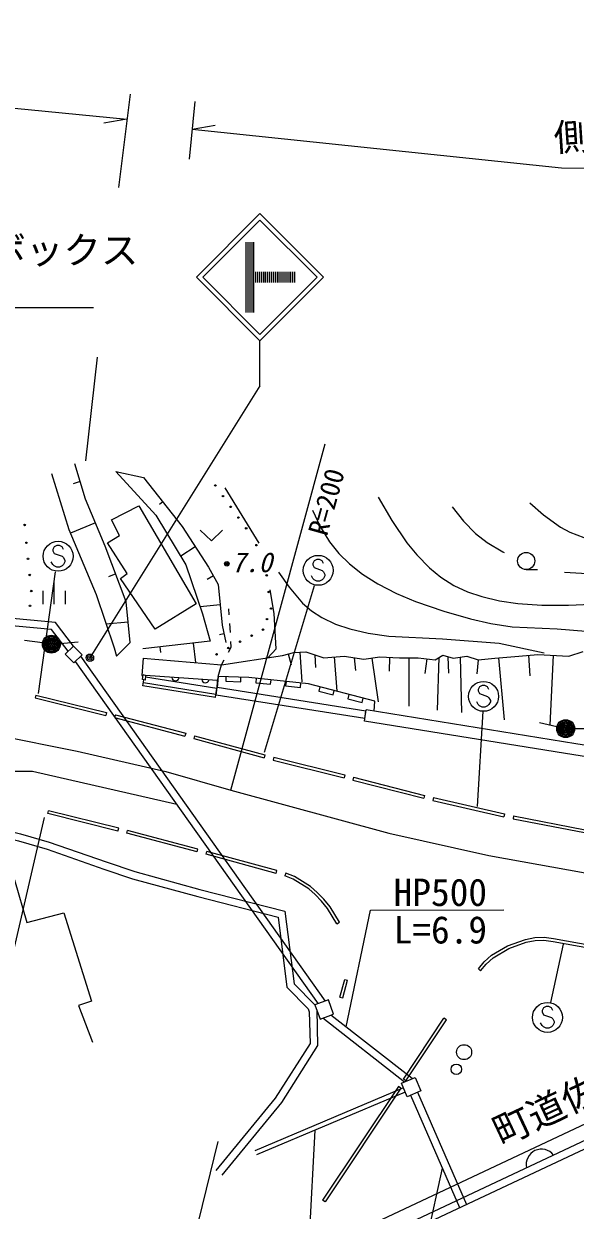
# Model space of a CAD drawing. Units: millimetres, scale not verified. Extents: x 40000 to 680000, y 20000 to 380000.
# Drawn here: x 474958 to 511772, y 260478 to 339695 of the extents above; entities that cross this region are included whole.
import ezdxf
from ezdxf.enums import TextEntityAlignment as Align

# ---------------------------------------------------------------- set-up
doc = ezdxf.new("R2010")
doc.units = ezdxf.units.MM
doc.header["$LTSCALE"] = 1000
doc.linetypes.add('CHAIN', pattern=[18.5, 12, -1.5, 3.5, -1.5])
for name, color, linetype, lineweight in [('M-BGD', 7, 'Continuous', 25), ('M-BGD-EXST', 7, 'Continuous', 25), ('M-BMK', 2, 'CHAIN', 13), ('M-STR-HTXT', 7, 'Continuous', 13), ('M-STR-STRC', 7, 'Continuous', 25)]:
    doc.layers.add(name, color=color, linetype=linetype, lineweight=lineweight)
doc.layers.add('M-BMK-HTXT', color=7, linetype='Continuous')
doc.styles.add('ＭＳ ゴシック', font='')
doc.styles.get('ＭＳ ゴシック').set_extended_font_data('MS Gothic')

msp = doc.modelspace()

# ---------------------------------------------------------------- linework, layer by layer
at = {"layer": 'M-BGD'}
for p, q in [((479084, 307943), (478379, 310310)), ((481098, 309807), (483767, 306886)), ((481098, 309807), (482962, 309404)), ((476818, 309656), (477976, 305929)), ((478731, 309127), (478251, 308984)), ((482962, 309404), (485530, 306130)), ((488389, 308712), (490661, 305020)), ((480393, 304821), (479084, 307943)), ((480820, 306574), (482633, 307501)), ((482633, 307501), (486460, 300974)), ((484246, 307767), (484022, 307591)), ((481344, 305527), (480820, 306574)), ((483767, 306886), (485782, 303562)), ((477976, 305929), (479789, 301598)), ((479739, 306382), (478078, 305686)), ((485530, 306130), (487293, 303411)), ((486734, 305891), (487484, 305171)), ((487484, 305171), (488234, 305891)), ((480538, 305043), (481344, 305527)), ((481867, 302989), (480538, 305043)), ((481803, 301094), (480393, 304821)), ((486411, 304771), (485433, 304137)), ((485782, 303562), (486890, 300289)), ((487293, 303411), (487947, 302253)), ((481098, 302958), (480612, 302774)), ((481424, 302666), (481867, 302989)), ((483721, 299282), (481424, 302666)), ((487620, 302832), (487211, 302601)), ((508494, 303256), (509244, 303256)), ((476223, 301833), (476223, 300933)), ((476973, 302433), (476973, 300933)), ((477723, 301833), (477723, 300933)), ((487947, 302253), (488199, 299533)), ((476814, 299242), (451222, 301614)), ((479789, 301598), (480998, 298023)), ((482055, 298375), (481803, 301094)), ((486460, 300974), (483721, 299282)), ((488073, 300893), (486725, 300768)), ((486890, 300289), (487393, 298476)), ((488680, 300242), (488658, 300624)), ((481929, 299735), (480448, 299598)), ((488199, 299533), (488451, 298375)), ((488748, 299044), (488714, 299643)), ((477914, 297796), (476814, 299242)), ((488325, 298954), (488021, 298888)), ((476206, 298351), (475017, 298509)), ((477399, 298326), (478594, 298434)), ((480998, 298023), (481149, 297469)), ((481149, 297469), (482055, 298375)), ((487393, 298476), (482911, 297972)), ((484032, 298098), (484076, 297707)), ((486273, 298350), (486419, 297047)), ((488624, 297744), (488803, 298062)), ((488803, 298062), (488781, 298445)), ((478394, 297118), (494600, 274266)), ((478756, 297473), (495087, 274445)), ((482926, 297340), (482830, 296192)), ((482926, 297340), (488152, 296902)), ((488152, 296902), (492228, 297519)), ((488152, 296902), (488331, 297221)), ((492228, 297519), (492983, 297720)), ((492606, 297620), (492799, 296893)), ((492983, 297720), (493789, 297771)), ((493386, 297746), (493510, 295756)), ((493789, 297771), (494998, 297368)), ((494393, 297569), (494434, 296718)), ((494998, 297368), (496357, 297469)), ((495677, 297418), (495847, 295131)), ((496357, 297469), (497667, 297267)), ((497012, 297368), (497103, 296517)), ((497667, 297267), (498724, 297418)), ((498195, 297343), (498612, 294425)), ((498724, 297418), (500034, 297368)), ((499379, 297393), (499344, 296475)), ((500034, 297368), (501293, 297368)), ((500663, 297368), (500663, 294129)), ((501293, 297368), (502419, 297229)), ((501856, 297298), (501734, 296313)), ((502419, 297229), (502923, 297531)), ((502671, 297380), (502564, 293863)), ((502923, 297531), (503628, 297330)), ((503275, 297430), (503319, 296330)), ((503628, 297330), (504534, 297481)), ((504081, 297405), (504175, 293712)), ((504534, 297481), (505290, 297229)), ((505290, 297229), (505201, 296299)), ((505290, 297229), (506398, 297330)), ((506398, 297330), (508009, 297481)), ((506649, 297355), (507033, 293210)), ((508009, 297481), (509268, 297582)), ((508639, 297531), (508749, 296149)), ((509268, 297582), (511333, 297481)), ((510300, 297531), (510073, 292871)), ((511333, 297481), (512290, 297783)), ((486708, 297023), (486722, 297024)), ((487938, 296106), (488152, 296902)), ((482830, 296192), (482925, 296184)), ((482917, 295492), (482981, 295887)), ((487747, 294713), (482917, 295492)), ((483093, 296170), (482931, 296216)), ((487779, 294910), (482949, 295689)), ((487842, 295305), (483085, 296072)), ((487877, 295845), (487842, 295305)), ((487938, 296106), (487873, 295370)), ((488456, 296092), (488448, 295792)), ((488448, 295792), (489447, 295765)), ((489447, 295765), (489455, 296065)), ((490477, 295997), (490446, 295698)), ((490446, 295698), (491440, 295592)), ((491440, 295592), (491472, 295890)), ((492466, 295784), (492434, 295486)), ((492434, 295486), (493429, 295380)), ((493429, 295380), (493461, 295678)), ((475765, 294877), (475717, 294682)), ((475765, 294877), (480487, 293707)), ((487747, 294713), (487779, 294910)), ((487779, 294910), (487842, 295305)), ((487794, 294876), (487873, 295370)), ((497715, 293305), (487794, 294876)), ((497794, 293799), (487873, 295370)), ((494722, 295426), (494646, 295136)), ((494646, 295136), (495613, 294882)), ((495613, 294882), (495689, 295173)), ((496657, 294919), (496581, 294629)), ((475717, 294682), (480439, 293513)), ((496581, 294629), (497548, 294376)), ((497548, 294376), (497624, 294666)), ((480487, 293707), (480439, 293513)), ((481072, 293561), (481022, 293368)), ((481022, 293368), (485717, 292139)), ((481072, 293561), (485768, 292333)), ((497699, 293140), (497819, 293881)), ((497715, 293305), (497794, 293799)), ((485768, 292333), (485717, 292139)), ((510547, 292764), (509376, 293029)), ((511732, 292632), (512932, 292632)), ((486367, 292162), (486315, 291969)), ((486315, 291969), (491007, 290682)), ((486367, 292162), (491060, 290875)), ((491060, 290875), (491007, 290682)), ((491659, 290733), (491610, 290539)), ((491659, 290733), (496392, 289538)), ((491610, 290539), (496343, 289344)), ((496392, 289538), (496343, 289344)), ((496975, 289387), (496925, 289193)), ((496925, 289193), (501660, 287985)), ((496975, 289387), (501710, 288179)), ((501710, 288179), (501660, 287985)), ((502300, 288032), (502255, 287837)), ((502255, 287837), (506996, 286755)), ((502300, 288032), (507040, 286950)), ((476560, 286960), (476608, 287154)), ((481247, 285796), (476560, 286960)), ((481295, 285990), (476608, 287154)), ((507040, 286950), (506996, 286755)), ((507658, 286818), (507620, 286622)), ((507658, 286818), (512430, 285884)), ((481247, 285796), (481295, 285990)), ((507620, 286622), (512392, 285688)), ((481843, 285647), (481895, 285841)), ((486537, 284403), (481843, 285647)), ((486589, 284597), (481895, 285841)), ((486537, 284403), (486589, 284597)), ((487127, 284248), (487180, 284441)), ((491862, 283156), (487180, 284441)), ((491809, 282964), (487127, 284248)), ((491809, 282964), (491862, 283156)), ((492463, 282986), (492388, 282800)), ((474343, 282532), (475165, 279685)), ((475165, 279685), (477628, 280342)), ((477628, 280342), (479490, 274429)), ((495853, 279604), (496024, 279706)), ((505457, 276461), (505303, 276589)), ((496067, 274710), (496385, 275888)), ((496260, 274658), (496578, 275836)), ((496385, 275888), (496578, 275836)), ((479490, 274429), (478614, 274155)), ((478614, 274155), (479545, 271691)), ((496067, 274710), (496260, 274658)), ((494517, 273851), (494577, 271474)), ((500363, 269040), (494914, 273310)), ((500884, 269267), (495466, 273512)), ((500306, 269236), (503006, 273293)), ((500472, 269126), (503173, 273182)), ((503173, 273182), (503006, 273293)), ((500300, 268646), (490377, 264445)), ((499968, 268732), (494903, 261143)), ((500134, 268621), (495069, 261032)), ((500134, 268621), (499968, 268732)), ((500472, 269126), (500306, 269236)), ((500417, 268370), (490494, 264168)), ((500783, 268162), (504051, 260656)), ((501241, 268362), (504504, 260870)), ((495069, 261032), (494903, 261143))]:
    msp.add_line(p, q, dxfattribs=at)
for points in [[(498613, 308088), (499531, 306535), (500539, 305043), (501187, 304244), (502032, 303380), (502809, 302744), (503672, 302196), (504578, 301773), (505530, 301449), (506709, 301174), (507933, 300997), (509530, 300885), (511327, 300872), (514847, 301022), (518406, 301073), (520207, 301115), (521992, 301268), (523561, 301547), (525311, 301972), (527610, 302601)], [(503562, 307433), (504311, 306484), (505107, 305661), (505900, 305063), (506933, 304436), (507015, 304388)], [(508742, 307705), (509657, 306912), (510787, 306091), (511414, 305753), (512345, 305387), (513519, 305093), (514522, 304948), (515725, 304883), (516925, 304932), (518167, 305106), (519730, 305449), (526014, 307025)], [(494222, 307210), (494750, 306126), (495358, 305108), (495985, 304331), (496707, 303630), (497574, 302950), (498587, 302301), (499830, 301654), (501101, 301118), (502992, 300468), (504779, 299962), (506146, 299649), (507570, 299429), (510567, 299297), (513567, 299062), (515295, 298974)], [(511059, 303071), (514852, 302865), (518847, 302763), (520072, 302867), (521446, 303107), (526875, 304639)], [(491967, 303089), (492670, 302086), (493572, 301014), (494162, 300492), (494847, 300044), (495757, 299618), (496720, 299294), (497948, 299003), (499332, 298797), (502917, 298635), (506684, 298345), (509689, 297693)], [(478274, 298150), (477070, 299720), (451261, 302113)], [(491242, 297370), (491801, 297951), (491680, 300321), (491412, 301907)], [(498344, 293796), (498382, 294468), (493965, 295624), (489973, 296051), (487938, 296106), (487877, 295845), (483093, 296170), (483067, 295863), (482877, 295916), (482931, 296216)], [(546428, 288594), (542888, 287949), (539546, 287596), (536808, 287488), (532856, 287682), (529183, 288149), (523836, 288959), (511685, 290877), (497699, 293140)], [(546379, 289348), (542782, 288692), (539492, 288344), (536811, 288239), (532922, 288430), (529286, 288892), (523951, 289700), (511803, 291618), (497819, 293881)], [(470131, 286219), (474605, 285138), (476511, 284581), (480306, 283259), (482219, 282613), (486586, 281417), (491933, 280046), (492528, 275374), (493953, 273924), (494020, 273716), (494073, 271614)], [(470229, 286709), (474733, 285621), (476663, 285058), (480468, 283732), (482365, 283092), (486714, 281901), (492387, 280446), (493003, 275604), (494393, 274190)], [(496024, 279706), (495407, 280741), (494990, 281252), (494555, 281700), (494108, 282100), (493024, 282760), (492463, 282986)], [(495853, 279604), (495243, 280626), (494840, 281119), (494416, 281555), (493988, 281939), (492934, 282580), (492388, 282800)], [(505303, 276589), (505689, 277055), (506170, 277503), (507251, 278132), (508440, 278565), (509062, 278678), (509687, 278704), (510318, 278628), (518134, 277225), (526609, 276144), (530774, 275898), (535910, 275786), (539940, 275853), (541771, 275912), (544216, 276067), (546047, 276209), (549683, 276600), (551555, 276821), (556961, 277697), (559952, 278287), (562344, 278817), (565289, 279565), (569227, 280668), (569579, 280783)], [(505457, 276461), (505835, 276917), (506290, 277342), (507336, 277950), (508493, 278371), (509085, 278479), (509679, 278503), (510289, 278430), (518104, 277027), (526590, 275945), (530766, 275698), (535910, 275586), (539945, 275653), (541780, 275712), (544230, 275868), (546065, 276009), (549705, 276401), (551582, 276623), (556997, 277501), (559993, 278091), (562391, 278622), (565340, 279372), (569285, 280476), (569641, 280593)], [(494740, 257934), (513618, 266813), (522828, 270987), (527209, 272950)], [(495165, 257029), (514037, 265906), (523238, 270075), (527618, 272037)], [(494073, 271614), (491748, 267959), (487785, 263137)], [(494577, 271474), (492154, 267665), (488172, 262820)], [(495378, 256576), (514247, 265452), (523444, 269620), (527822, 271581)]]:
    msp.add_lwpolyline(points, dxfattribs=at)
for points in [[(477726, 297612), (478301, 297027), (478849, 297565), (478274, 298150)], [(494393, 274190), (494739, 273246), (495641, 273577), (495295, 274521)], [(501470, 268462), (500553, 268062), (500165, 268954), (501082, 269353)]]:
    msp.add_lwpolyline(points, close=True, dxfattribs=at)
for centre, radius in [((487749, 308871), 50), ((488263, 308156), 50), ((488777, 307441), 50), ((489290, 306725), 50), ((475018, 306232), 50), ((489804, 306010), 50), ((475139, 305043), 50), ((490489, 304882), 50), ((508494, 303826), 570), ((475247, 303969), 50), ((488513, 303640), 150), ((488513, 303640), 90), ((488513, 303640), 30), ((475354, 302895), 50), ((491174, 302868), 50), ((475462, 301820), 50), ((491315, 301760), 50), ((475381, 300833), 50), ((491456, 300652), 50), ((491194, 299947), 50), ((476801, 298272), 600), ((476801, 298272), 528), ((476801, 298272), 456), ((476801, 298272), 384), ((490167, 298839), 50), ((490932, 299242), 50), ((476801, 298272), 312), ((476801, 298272), 240), ((476801, 298272), 168), ((476801, 298272), 96), ((476801, 298272), 24), ((488616, 298013), 50), ((489401, 298436), 50), ((487830, 297590), 50), ((511132, 292632), 600), ((511132, 292632), 528), ((511132, 292632), 456), ((511132, 292632), 384), ((511132, 292632), 312), ((511132, 292632), 240), ((511132, 292632), 168), ((511132, 292632), 96), ((511132, 292632), 24), ((504353, 271033), 500), ((503834, 269889), 348)]:
    msp.add_circle(centre, radius, dxfattribs=at)
for centre, radius, start, end in [((485092, 296090), 256, 188.78868, 343.42792), ((487088, 295955), 256, 188.78868, 343.42792), ((509519, 263531), 1025, 37.87102, 192.51025)]:
    msp.add_arc(centre, radius, start, end, dxfattribs=at)
at = {"layer": 'M-BGD-EXST'}
for p, q in [((476981, 304776), (476890, 304594)), ((476890, 304594), (476890, 304503)), ((476890, 304503), (476981, 304321)), ((477163, 304867), (476981, 304776)), ((476981, 304321), (477526, 304139)), ((477345, 304867), (477163, 304867)), ((477526, 304776), (477345, 304867)), ((477617, 304594), (477526, 304776)), ((476890, 303594), (476799, 303776)), ((476981, 303503), (476890, 303594)), ((477163, 303412), (476981, 303503)), ((477345, 303412), (477163, 303412)), ((477526, 303503), (477345, 303412)), ((477526, 304139), (477617, 304048)), ((477617, 303594), (477526, 303503)), ((477617, 304048), (477708, 303867)), ((477708, 303776), (477617, 303594)), ((477708, 303867), (477708, 303776)), ((494339, 303839), (494248, 303657)), ((494248, 303657), (494248, 303566)), ((494248, 303566), (494339, 303384)), ((494521, 303929), (494339, 303839)), ((494703, 303929), (494521, 303929)), ((494885, 303839), (494703, 303929)), ((494975, 303657), (494885, 303839)), ((475946, 294990), (477079, 303107)), ((494248, 302657), (494157, 302839)), ((494339, 302566), (494248, 302657)), ((494339, 303384), (494885, 303202)), ((494885, 303202), (494975, 303111)), ((494975, 302657), (494885, 302566)), ((494975, 303111), (495066, 302929)), ((495066, 302839), (494975, 302657)), ((495066, 302929), (495066, 302839)), ((491029, 291059), (494363, 302197)), ((494521, 302475), (494339, 302566)), ((494703, 302475), (494521, 302475)), ((494885, 302566), (494703, 302475)), ((505558, 295516), (505376, 295425)), ((505740, 295516), (505558, 295516)), ((505921, 295425), (505740, 295516)), ((505376, 295425), (505285, 295244)), ((505285, 295244), (505285, 295153)), ((505285, 295153), (505376, 294971)), ((505376, 294971), (505921, 294789)), ((506012, 295244), (505921, 295425)), ((505921, 294789), (506012, 294698)), ((506012, 294698), (506103, 294516)), ((505285, 294244), (505194, 294425)), ((505376, 294153), (505285, 294244)), ((505558, 294062), (505376, 294153)), ((505740, 294062), (505558, 294062)), ((505921, 294153), (505740, 294062)), ((506012, 294244), (505921, 294153)), ((506103, 294425), (506012, 294244)), ((506103, 294516), (506103, 294425)), ((505251, 287439), (505615, 293791)), ((471222, 264574), (476344, 286697)), ((510954, 278239), (510129, 274357)), ((509643, 273991), (509552, 273809)), ((509552, 273809), (509552, 273718)), ((509552, 273718), (509643, 273536)), ((509825, 274082), (509643, 273991)), ((509643, 273536), (510189, 273354)), ((510007, 274082), (509825, 274082)), ((510189, 273991), (510007, 274082)), ((510280, 273809), (510189, 273991)), ((510189, 273354), (510280, 273264)), ((509552, 272809), (509461, 272991)), ((509643, 272718), (509552, 272809)), ((509825, 272627), (509643, 272718)), ((510007, 272627), (509825, 272627)), ((510189, 272718), (510007, 272627)), ((510280, 272809), (510189, 272718)), ((510280, 273264), (510371, 273082)), ((510371, 272991), (510280, 272809)), ((510371, 273082), (510371, 272991))]:
    msp.add_line(p, q, dxfattribs=at)
for centre in [(477254, 304139), (494612, 303202), (505649, 294789), (509916, 273354)]:
    msp.add_circle(centre, 1000, dxfattribs=at)
at = {"layer": 'M-BMK'}
for p, q in [((472558, 292313), (478529, 291131)), ((478529, 291131), (484437, 289763)), ((484437, 289763), (488791, 288519)), ((488791, 288519), (499337, 285658)), ((499337, 285658), (505992, 284165)), ((505992, 284165), (513580, 282797))]:
    msp.add_line(p, q, dxfattribs=at)
at = {"layer": 'M-STR-HTXT'}
for p, q in [((410641, 340400), (481849, 333319)), ((482060, 334982), (481273, 328765)), ((486388, 334510), (485994, 330654)), ((481849, 333319), (480315, 333049)), ((486199, 332662), (487735, 332924)), ((486199, 332662), (510863, 330080)), ((510863, 330080), (517318, 330039)), ((460106, 320739), (479614, 320739)), ((479857, 317435), (479070, 310510)), ((488791, 288519), (495072, 311651)), ((493950, 257003), (494421, 265831)), ((487918, 265059), (481184, 237687)), ((500291, 251214), (502906, 263287))]:
    msp.add_line(p, q, dxfattribs=at)
for points in [[(485173, 287559), (475551, 289776), (467135, 289779)], [(496476, 272721), (498099, 280524), (506997, 280525)]]:
    msp.add_lwpolyline(points, dxfattribs=at)
at = {"layer": 'M-STR-STRC'}
for p, q in [((486484, 322772), (490726, 327015)), ((490726, 326590), (486908, 322772)), ((490726, 327015), (494969, 322772)), ((494545, 322772), (490726, 326590)), ((489806, 320422), (489806, 325122)), ((489936, 320422), (489936, 325122)), ((490066, 320422), (490066, 325122)), ((490196, 320422), (490196, 325122)), ((490326, 320422), (490326, 325122)), ((490726, 318529), (486484, 322772)), ((486908, 322772), (490726, 318954)), ((490456, 322422), (490456, 323122)), ((490586, 322422), (490586, 323122)), ((490716, 322422), (490716, 323122)), ((490726, 318954), (494545, 322772)), ((494969, 322772), (490726, 318529)), ((490846, 322422), (490846, 323122)), ((490976, 322422), (490976, 323122)), ((491106, 322422), (491106, 323122)), ((491236, 322422), (491236, 323122)), ((491366, 322422), (491366, 323122)), ((491496, 322422), (491496, 323122)), ((491626, 322422), (491626, 323122)), ((491756, 322422), (491756, 323122)), ((491886, 322422), (491886, 323122)), ((492016, 322422), (492016, 323122)), ((492146, 322422), (492146, 323122)), ((492276, 322422), (492276, 323122)), ((492406, 322422), (492406, 323122)), ((492536, 322422), (492536, 323122)), ((492666, 322422), (492666, 323122)), ((492796, 322422), (492796, 323122)), ((492926, 322422), (492926, 323122)), ((493056, 322422), (493056, 323122)), ((490726, 315529), (490726, 318529)), ((490726, 315529), (479374, 297364))]:
    msp.add_line(p, q, dxfattribs=at)
for radius in [250, 150, 50]:
    msp.add_circle((479374, 297364), radius, dxfattribs=at)

# ---------------------------------------------------------------- texts
at = {"layer": 'M-BGD', "style": 'ＭＳ ゴシック', "oblique": 15}
msp.add_text('7.0', height=1320, dxfattribs=at).set_placement((488833, 302682), align=Align.BOTTOM_LEFT)
at = {"layer": 'M-BMK-HTXT', "style": 'ＭＳ ゴシック'}
msp.add_text('町道佐賀中央線', height=1833, rotation=25.2, dxfattribs=at).set_placement((507063, 264248), align=Align.BOTTOM_LEFT)
at = {"layer": 'M-STR-HTXT', "style": 'ＭＳ ゴシック'}
for s, height, rotation, p in [('側\u3000溝 L=80.0', 1833, 3.8, (510431, 330610)), ('R=200', 1320, 74.5, (495577, 305327))]:
    msp.add_text(s, height=height, rotation=rotation, dxfattribs=at).set_placement(p, align=Align.BOTTOM_LEFT)
msp.add_text('カルバートボックス', height=1833, dxfattribs=at).set_placement((460106, 323114), align=Align.BOTTOM_LEFT)
for s, p in [('HP500', (502765, 281708)), ('L=6.9', (502766, 279205))]:
    msp.add_text(s, height=1833, dxfattribs=at).set_placement(p, align=Align.MIDDLE_CENTER)

doc.saveas('drawing.dxf')
